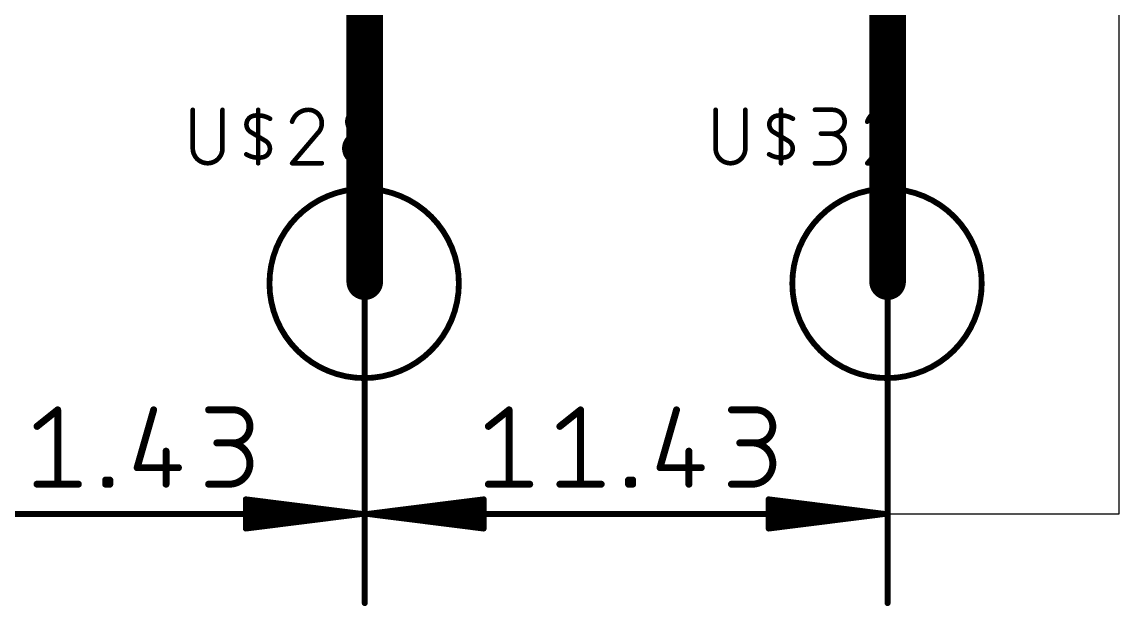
# Model space of a CAD drawing. Extents: x 1 to 105, y 18 to 66.
# Drawn here: x 81.41 to 105.39, y 18.3 to 31.08 of the extents above; entities that cross this region are included whole.
import ezdxf

# ---------------------------------------------------------------- set-up
doc = ezdxf.new("R2010")
doc.units = 0
for name, color, linetype in [('1', 12, 'CONTINUOUS'), ('17', 122, 'CONTINUOUS'), ('20', 31, 'CONTINUOUS'), ('23', 53, 'CONTINUOUS'), ('25', 251, 'CONTINUOUS'), ('29', 251, 'CONTINUOUS'), ('30', 251, 'CONTINUOUS'), ('4', 41, 'CONTINUOUS'), ('44', 251, 'CONTINUOUS')]:
    doc.layers.add(name, color=color, linetype=linetype)

# ---------------------------------------------------------------- blocks, each defined once
blk = doc.blocks.new('ROUNDP')
at = {"const_width": 0.5}
blk.add_lwpolyline([(0, -0.25, 1), (0, 0.25, 1), (0, -0.25)], format="xyb", dxfattribs=at)

msp = doc.modelspace()

# ---------------------------------------------------------------- linework, layer by layer
at = {"layer": '1'}
for points, const_width in [([(88.8746, 27.432, 326.0155), (88.9, 27.432)], 0.127), ([(88.9002, 27.4637, 1), (88.8998, 27.4003)], 0.0635), ([(88.8748, 27.4003, 1), (88.8744, 27.4637)], 0.0635), ([(100.3046, 27.432, 326.0155), (100.33, 27.432)], 0.127), ([(100.3302, 27.4637, 1), (100.3298, 27.4003)], 0.0635), ([(100.3048, 27.4003, 1), (100.3044, 27.4637)], 0.0635), ([(88.9325, 25.4, 1), (88.8675, 25.4)], 0.065), ([(88.9325, 25.4, 1), (88.8675, 25.4)], 0.065), ([(100.3625, 25.4, 1), (100.2975, 25.4)], 0.065), ([(82.2256, 22.5963, 1), (82.1494, 22.5963)], 0.0762), ([(82.2113, 22.5665, 1), (82.1637, 22.6261)], 0.0762), ([(84.3222, 22.5858, 1), (84.249, 22.6068)], 0.0762), ([(85.4875, 22.6344, 1), (85.4875, 22.5582)], 0.0762), ([(86.0293, 21.8738, 1), (86.0293, 22.5963)], 0.1524), ([(86.0293, 22.6344, 1), (86.0293, 22.5582)], 0.0762), ([(86.0293, 22.5582, 1), (86.0293, 22.6344)], 0.0762), ([(92.0925, 22.5963, 1), (92.0163, 22.5963)], 0.0762), ([(92.0782, 22.5665, 1), (92.0306, 22.6261)], 0.0762), ([(93.6556, 22.5963, 1), (93.5794, 22.5963)], 0.0762), ([(93.6413, 22.5665, 1), (93.5937, 22.6261)], 0.0762), ([(95.7522, 22.5858, 1), (95.679, 22.6068)], 0.0762), ([(96.9175, 22.6344, 1), (96.9175, 22.5582)], 0.0762), ([(97.4593, 21.8738, 1), (97.4593, 22.5963)], 0.1524), ([(97.4593, 22.6344, 1), (97.4593, 22.5582)], 0.0762), ([(97.4593, 22.5582, 1), (97.4593, 22.6344)], 0.0762), ([(81.7122, 22.2648, 1), (81.7598, 22.2053)], 0.0762), ([(91.579, 22.2648, 1), (91.6267, 22.2053)], 0.0762), ([(93.1422, 22.2648, 1), (93.1898, 22.2053)], 0.0762), ([(85.6681, 21.9119, 1), (85.6681, 21.8357)], 0.0762), ([(85.939, 20.9707, 1), (85.939, 21.8738)], 0.1524), ([(85.939, 21.9119, 1), (85.939, 21.8357)], 0.0762), ([(86.0293, 21.9119, 1), (86.0293, 21.8357)], 0.0762), ([(86.0293, 21.8357, 1), (86.0293, 21.9119)], 0.0762), ([(97.0981, 21.9119, 1), (97.0981, 21.8357)], 0.0762), ([(97.369, 20.9707, 1), (97.369, 21.8738)], 0.1524), ([(97.369, 21.9119, 1), (97.369, 21.8357)], 0.0762), ([(97.4593, 21.9119, 1), (97.4593, 21.8357)], 0.0762), ([(97.4593, 21.8357, 1), (97.4593, 21.9119)], 0.0762), ([(84.5946, 21.6932, 1), (84.5184, 21.6932)], 0.0762), ([(96.0246, 21.6932, 1), (95.9484, 21.6932)], 0.0762), ([(83.9243, 21.37, 1), (83.9243, 21.2938)], 0.0762), ([(83.8877, 21.3424, 1), (83.961, 21.3215)], 0.0762), ([(84.8274, 21.2938, 1), (84.8274, 21.37)], 0.0762), ([(95.3543, 21.37, 1), (95.3543, 21.2938)], 0.0762), ([(95.3177, 21.3424, 1), (95.391, 21.3215)], 0.0762), ([(96.2575, 21.2938, 1), (96.2575, 21.37)], 0.0762), ([(83.2747, 21.061, 1), (83.1985, 21.061)], 0.0762), ([(83.2366, 21.0991, 1), (83.2366, 21.0229)], 0.0762), ([(83.365, 21.061, 1), (83.2888, 21.061)], 0.0762), ([(83.3269, 21.0229, 1), (83.3269, 21.0991)], 0.0762), ([(94.7047, 21.061, 1), (94.6285, 21.061)], 0.0762), ([(94.6666, 21.0991, 1), (94.6666, 21.0229)], 0.0762), ([(94.795, 21.061, 1), (94.7188, 21.061)], 0.0762), ([(94.7569, 21.0229, 1), (94.7569, 21.0991)], 0.0762), ([(81.736, 21.0088, 1), (81.736, 20.9326)], 0.0762), ([(82.1494, 20.9707, 1), (82.2256, 20.9707)], 0.0762), ([(82.6391, 20.9326, 1), (82.6391, 21.0088)], 0.0762), ([(83.2366, 21.0088, 1), (83.2366, 20.9326)], 0.0762), ([(83.1985, 20.9707, 1), (83.2747, 20.9707)], 0.0762), ([(83.2888, 20.9707, 1), (83.365, 20.9707)], 0.0762), ([(83.3269, 20.9326, 1), (83.3269, 21.0088)], 0.0762), ([(84.5184, 20.9707, 1), (84.5946, 20.9707)], 0.0762), ([(85.4875, 21.0088, 1), (85.4875, 20.9326)], 0.0762), ([(85.939, 21.0088, 1), (85.939, 20.9326)], 0.0762), ([(85.939, 20.9326, 1), (85.939, 21.0088)], 0.0762), ([(91.6029, 21.0088, 1), (91.6029, 20.9326)], 0.0762), ([(92.0163, 20.9707, 1), (92.0925, 20.9707)], 0.0762), ([(92.506, 20.9326, 1), (92.506, 21.0088)], 0.0762), ([(93.166, 21.0088, 1), (93.166, 20.9326)], 0.0762), ([(93.5794, 20.9707, 1), (93.6556, 20.9707)], 0.0762), ([(94.0691, 20.9326, 1), (94.0691, 21.0088)], 0.0762), ([(94.6666, 21.0088, 1), (94.6666, 20.9326)], 0.0762), ([(94.6285, 20.9707, 1), (94.7047, 20.9707)], 0.0762), ([(94.7188, 20.9707, 1), (94.795, 20.9707)], 0.0762), ([(94.7569, 20.9326, 1), (94.7569, 21.0088)], 0.0762), ([(95.9484, 20.9707, 1), (96.0246, 20.9707)], 0.0762), ([(96.9175, 21.0088, 1), (96.9175, 20.9326)], 0.0762), ([(97.369, 21.0088, 1), (97.369, 20.9326)], 0.0762), ([(97.369, 20.9326, 1), (97.369, 21.0088)], 0.0762), ([(86.3041, 20.6715, 1), (86.2959, 20.607)], 0.065), ([(86.3325, 20.6392, 1), (86.2675, 20.6392)], 0.065), ([(86.3033, 20.6123, 1), (86.2967, 20.5477)], 0.065), ([(91.5325, 20.6392, 1), (91.4675, 20.6392)], 0.065), ([(91.5041, 20.607, 1), (91.4959, 20.6715)], 0.065), ([(91.5033, 20.5477, 1), (91.4967, 20.6123)], 0.065), ([(97.7341, 20.6715, 1), (97.7259, 20.607)], 0.065), ([(97.7625, 20.6392, 1), (97.6975, 20.6392)], 0.065), ([(97.7333, 20.6123, 1), (97.7267, 20.5477)], 0.065), ([(86.3017, 20.4825, 1), (86.2983, 20.4175)], 0.065), ([(91.5017, 20.4175, 1), (91.4983, 20.4825)], 0.065), ([(97.7317, 20.4825, 1), (97.7283, 20.4175)], 0.065), ([(86.2983, 20.2225, 1), (86.3017, 20.1575)], 0.065), ([(88.8391, 20.2878, 1), (88.8309, 20.3522)], 0.065), ([(88.8309, 20.2878, 1), (88.8391, 20.3522)], 0.065), ([(88.8383, 20.2877, 1), (88.8317, 20.3523)], 0.065), ([(88.8317, 20.2877, 1), (88.8383, 20.3523)], 0.065), ([(88.8333, 20.2875, 1), (88.8367, 20.3525)], 0.065), ([(88.8367, 20.2875, 1), (88.8333, 20.3525)], 0.065), ([(88.835, 20.2875, 1), (88.835, 20.3525)], 0.065), ([(88.965, 20.3525, 1), (88.965, 20.2875)], 0.065), ([(88.9691, 20.3522, 1), (88.9609, 20.2878)], 0.065), ([(88.9633, 20.3525, 1), (88.9667, 20.2875)], 0.065), ([(88.9667, 20.3525, 1), (88.9633, 20.2875)], 0.065), ([(88.9683, 20.3523, 1), (88.9617, 20.2877)], 0.065), ([(88.9617, 20.3523, 1), (88.9683, 20.2877)], 0.065), ([(88.9609, 20.3522, 1), (88.9691, 20.2878)], 0.065), ([(91.4983, 20.1575, 1), (91.5017, 20.2225)], 0.065), ([(97.7283, 20.2225, 1), (97.7317, 20.1575)], 0.065), ([(100.2691, 20.2878, 1), (100.2609, 20.3522)], 0.065), ([(100.2609, 20.2878, 1), (100.2691, 20.3522)], 0.065), ([(100.2683, 20.2877, 1), (100.2617, 20.3523)], 0.065), ([(100.2617, 20.2877, 1), (100.2683, 20.3523)], 0.065), ([(100.2633, 20.2875, 1), (100.2667, 20.3525)], 0.065), ([(100.2667, 20.2875, 1), (100.2633, 20.3525)], 0.065), ([(100.265, 20.2875, 1), (100.265, 20.3525)], 0.065), ([(86.2967, 20.0923, 1), (86.3033, 20.0277)], 0.065), ([(86.2959, 20.033, 1), (86.3041, 19.9685)], 0.065), ([(86.2675, 20.0008, 1), (86.3325, 20.0008)], 0.065), ([(91.4675, 20.0008, 1), (91.5325, 20.0008)], 0.065), ([(91.4959, 19.9685, 1), (91.5041, 20.033)], 0.065), ([(91.4967, 20.0277, 1), (91.5033, 20.0923)], 0.065), ([(97.7267, 20.0923, 1), (97.7333, 20.0277)], 0.065), ([(97.7259, 20.033, 1), (97.7341, 19.9685)], 0.065), ([(97.6975, 20.0008, 1), (97.7625, 20.0008)], 0.065), ([(88.8675, 18.37, 1), (88.9325, 18.37)], 0.065), ([(88.8675, 18.37, 1), (88.9325, 18.37)], 0.065), ([(100.2975, 18.37, 1), (100.3625, 18.37)], 0.065)]:
    msp.add_lwpolyline(points, format="xyb", dxfattribs=dict(at, const_width=const_width))
for points, const_width in [([(88.9, 25.4), (88.9, 18.37)], 0.13), ([(88.9, 25.4), (88.9, 18.37)], 0.13), ([(100.33, 25.4), (100.33, 18.37)], 0.13), ([(81.736, 22.2351), (82.1875, 22.5963)], 0.1524), ([(82.1875, 22.5963), (82.1875, 20.9707)], 0.1524), ([(84.2856, 22.5963), (83.9243, 21.3319)], 0.1524), ([(85.4875, 22.5963), (86.0293, 22.5963)], 0.1524), ([(91.6029, 22.2351), (92.0544, 22.5963)], 0.1524), ([(92.0544, 22.5963), (92.0544, 20.9707)], 0.1524), ([(93.166, 22.2351), (93.6175, 22.5963)], 0.1524), ([(93.6175, 22.5963), (93.6175, 20.9707)], 0.1524), ([(95.7156, 22.5963), (95.3543, 21.3319)], 0.1524), ([(96.9175, 22.5963), (97.4593, 22.5963)], 0.1524), ([(86.0293, 21.8738), (85.6681, 21.8738)], 0.1524), ([(97.4593, 21.8738), (97.0981, 21.8738)], 0.1524), ([(84.5565, 21.6932), (84.5565, 20.9707)], 0.1524), ([(95.9865, 21.6932), (95.9865, 20.9707)], 0.1524), ([(83.9243, 21.3319), (84.8274, 21.3319)], 0.1524), ([(95.3543, 21.3319), (96.2575, 21.3319)], 0.1524), ([(83.2366, 20.9707), (83.2366, 21.061)], 0.1524), ([(83.2366, 21.061), (83.3269, 21.061)], 0.1524), ([(83.3269, 21.061), (83.3269, 20.9707)], 0.1524), ([(94.6666, 20.9707), (94.6666, 21.061)], 0.1524), ([(94.6666, 21.061), (94.7569, 21.061)], 0.1524), ([(94.7569, 21.061), (94.7569, 20.9707)], 0.1524), ([(81.736, 20.9707), (82.6391, 20.9707)], 0.1524), ([(83.3269, 20.9707), (83.2366, 20.9707)], 0.1524), ([(85.4875, 20.9707), (85.939, 20.9707)], 0.1524), ([(91.6029, 20.9707), (92.506, 20.9707)], 0.1524), ([(93.166, 20.9707), (94.0691, 20.9707)], 0.1524), ([(94.7569, 20.9707), (94.6666, 20.9707)], 0.1524), ([(96.9175, 20.9707), (97.369, 20.9707)], 0.1524), ([(88.835, 20.32), (86.3, 20.6392)], 0.13), ([(86.3, 20.6392), (86.3, 20.0008)], 0.13), ([(88.835, 20.32), (86.3, 20.58)], 0.13), ([(88.965, 20.32), (91.5, 20.6392)], 0.13), ([(88.965, 20.32), (91.5, 20.58)], 0.13), ([(91.5, 20.6392), (91.5, 20.0008)], 0.13), ([(100.265, 20.32), (97.73, 20.6392)], 0.13), ([(97.73, 20.6392), (97.73, 20.0008)], 0.13), ([(100.265, 20.32), (97.73, 20.58)], 0.13), ([(88.835, 20.32), (86.3, 20.45)], 0.13), ([(88.965, 20.32), (91.5, 20.45)], 0.13), ([(100.265, 20.32), (97.73, 20.45)], 0.13), ([(77.535, 20.32), (88.835, 20.32)], 0.13), ([(86.3, 20.0008), (88.835, 20.32)], 0.13), ([(86.3, 20.19), (88.835, 20.32)], 0.13), ([(86.3, 20.06), (88.835, 20.32)], 0.13), ([(88.965, 20.32), (100.265, 20.32)], 0.13), ([(91.5, 20.0008), (88.965, 20.32)], 0.13), ([(91.5, 20.19), (88.965, 20.32)], 0.13), ([(91.5, 20.06), (88.965, 20.32)], 0.13), ([(97.73, 20.0008), (100.265, 20.32)], 0.13), ([(97.73, 20.19), (100.265, 20.32)], 0.13), ([(97.73, 20.06), (100.265, 20.32)], 0.13)]:
    msp.add_lwpolyline(points, dxfattribs=dict(at, const_width=const_width))
at = {"layer": '20'}
for p, q in [((105.39, 20.32), (105.39, 66.04)), ((5.08, 20.32), (105.39, 20.32))]:
    msp.add_line(p, q, dxfattribs=at)
at = {"layer": '23'}
for p in [(88.9, 25.4), (100.33, 25.4)]:
    msp.add_point(p, dxfattribs=at)
at = {"layer": '25', "const_width": 0.1016}
for points in [[(85.1408, 29.1592), (85.1408, 28.3154)], [(85.7899, 28.3154), (85.7899, 29.1592)], [(86.5703, 27.9908), (86.5703, 29.1592)], [(96.5708, 29.1592), (96.5708, 28.3154)], [(97.2199, 28.3154), (97.2199, 29.1592)], [(98.0003, 27.9908), (98.0003, 29.1592)], [(98.7425, 29.1592), (99.132, 29.1592)], [(86.5703, 28.575), (86.408, 28.6724)], [(86.5703, 28.575), (86.7325, 28.4776)], [(87.8642, 28.6399), (87.3125, 27.9908)], [(98.0003, 28.575), (97.838, 28.6724)], [(98.0003, 28.575), (98.1625, 28.4776)], [(99.132, 28.6399), (98.8723, 28.6399)], [(100.4372, 28.6399), (99.8855, 27.9908)], [(87.3125, 27.9908), (87.9616, 27.9908)], [(98.7425, 27.9908), (99.0671, 27.9908)], [(99.8855, 27.9908), (100.5346, 27.9908)]]:
    msp.add_lwpolyline(points, dxfattribs=at)
at = {"layer": '25'}
for points, const_width in [([(85.1662, 29.1592, 1), (85.1154, 29.1592)], 0.0508), ([(85.8153, 29.1592, 1), (85.7645, 29.1592)], 0.0508), ([(86.4729, 29.0294, 0.6917), (86.408, 28.6724)], 0.1016), ([(86.4683, 29.0544, 1), (86.4774, 29.0044)], 0.0508), ([(86.8299, 28.9645, 0.1823), (86.4729, 29.0294)], 0.1016), ([(86.4774, 29.0044, 1), (86.4683, 29.0544)], 0.0508), ([(86.5957, 29.1592, 1), (86.5449, 29.1592)], 0.0508), ([(87.6695, 29.1592, 0.3252), (87.3125, 28.8996)], 0.1016), ([(87.9616, 28.8671, 0.4142), (87.6695, 29.1592)], 0.1016), ([(87.6695, 29.1846, 1), (87.6695, 29.1338)], 0.0508), ([(87.6695, 29.1338, 1), (87.6695, 29.1846)], 0.0508), ([(89.0397, 28.8996, 1), (88.5204, 28.8996)], 0.1016), ([(96.5962, 29.1592, 1), (96.5454, 29.1592)], 0.0508), ([(97.2453, 29.1592, 1), (97.1945, 29.1592)], 0.0508), ([(97.9029, 29.0294, 0.6917), (97.838, 28.6724)], 0.1016), ([(97.8983, 29.0544, 1), (97.9074, 29.0044)], 0.0508), ([(98.2599, 28.9645, 0.1823), (97.9029, 29.0294)], 0.1016), ([(97.9074, 29.0044, 1), (97.8983, 29.0544)], 0.0508), ([(98.0257, 29.1592, 1), (97.9749, 29.1592)], 0.0508), ([(98.7425, 29.1846, 1), (98.7425, 29.1338)], 0.0508), ([(99.132, 28.6399, 1), (99.132, 29.1592)], 0.1016), ([(99.132, 29.1846, 1), (99.132, 29.1338)], 0.0508), ([(99.132, 29.1338, 1), (99.132, 29.1846)], 0.0508), ([(100.2425, 29.1592, 0.3252), (99.8855, 28.8996)], 0.1016), ([(100.5346, 28.8671, 0.4142), (100.2425, 29.1592)], 0.1016), ([(100.2425, 29.1846, 1), (100.2425, 29.1338)], 0.0508), ([(100.2425, 29.1338, 1), (100.2425, 29.1846)], 0.0508), ([(86.8168, 28.9427, 1), (86.843, 28.9862)], 0.0508), ([(87.2883, 28.9074, 1), (87.3367, 28.8917)], 0.0508), ([(87.8642, 28.6399, 0.2053), (87.9616, 28.8671)], 0.1016), ([(87.987, 28.8671, 1), (87.9362, 28.8671)], 0.0508), ([(87.9362, 28.8671, 1), (87.987, 28.8671)], 0.0508), ([(88.5204, 28.8996, 1), (89.0397, 28.8996)], 0.1016), ([(88.5458, 28.8996, 1), (88.495, 28.8996)], 0.0508), ([(88.495, 28.8996, 1), (88.5458, 28.8996)], 0.0508), ([(89.0651, 28.8996, 1), (89.0143, 28.8996)], 0.0508), ([(89.0143, 28.8996, 1), (89.0651, 28.8996)], 0.0508), ([(98.2468, 28.9427, 1), (98.273, 28.9862)], 0.0508), ([(99.8613, 28.9074, 1), (99.9097, 28.8917)], 0.0508), ([(100.4372, 28.6399, 0.2053), (100.5346, 28.8671)], 0.1016), ([(100.56, 28.8671, 1), (100.5092, 28.8671)], 0.0508), ([(100.5092, 28.8671, 1), (100.56, 28.8671)], 0.0508), ([(86.421, 28.6941, 1), (86.3949, 28.6506)], 0.0508), ([(86.3949, 28.6506, 1), (86.421, 28.6941)], 0.0508), ([(86.5833, 28.5968, 1), (86.5572, 28.5532)], 0.0508), ([(86.5572, 28.5532, 1), (86.5833, 28.5968)], 0.0508), ([(87.8467, 28.6583, 1), (87.8818, 28.6215)], 0.0508), ([(87.8836, 28.6235, 1), (87.8449, 28.6564)], 0.0508), ([(89.1046, 28.3154, 1), (88.4555, 28.3154)], 0.1016), ([(97.851, 28.6941, 1), (97.8249, 28.6506)], 0.0508), ([(97.8249, 28.6506, 1), (97.851, 28.6941)], 0.0508), ([(98.0133, 28.5968, 1), (97.9872, 28.5532)], 0.0508), ([(97.9872, 28.5532, 1), (98.0133, 28.5968)], 0.0508), ([(98.8723, 28.6653, 1), (98.8723, 28.6145)], 0.0508), ([(99.0671, 27.9908, 1), (99.0671, 28.6399)], 0.1016), ([(99.0671, 28.6653, 1), (99.0671, 28.6145)], 0.0508), ([(99.132, 28.6653, 1), (99.132, 28.6145)], 0.0508), ([(99.132, 28.6145, 1), (99.132, 28.6653)], 0.0508), ([(100.4197, 28.6583, 1), (100.4548, 28.6215)], 0.0508), ([(100.4566, 28.6235, 1), (100.4179, 28.6564)], 0.0508), ([(85.1408, 28.3154, 1), (85.7899, 28.3154)], 0.1016), ([(85.1662, 28.3154, 1), (85.1154, 28.3154)], 0.0508), ([(85.1154, 28.3154, 1), (85.1662, 28.3154)], 0.0508), ([(85.8153, 28.3154, 1), (85.7645, 28.3154)], 0.0508), ([(85.7645, 28.3154, 1), (85.8153, 28.3154)], 0.0508), ([(86.6676, 28.1206, 0.6917), (86.7325, 28.4776)], 0.1016), ([(86.7456, 28.4994, 1), (86.7195, 28.4559)], 0.0508), ([(86.7195, 28.4559, 1), (86.7456, 28.4994)], 0.0508), ([(88.4555, 28.3154, 1), (89.1046, 28.3154)], 0.1016), ([(88.4809, 28.3154, 1), (88.4301, 28.3154)], 0.0508), ([(88.4301, 28.3154, 1), (88.4809, 28.3154)], 0.0508), ([(89.13, 28.3154, 1), (89.0792, 28.3154)], 0.0508), ([(89.0792, 28.3154, 1), (89.13, 28.3154)], 0.0508), ([(96.5708, 28.3154, 1), (97.2199, 28.3154)], 0.1016), ([(96.5962, 28.3154, 1), (96.5454, 28.3154)], 0.0508), ([(96.5454, 28.3154, 1), (96.5962, 28.3154)], 0.0508), ([(97.2453, 28.3154, 1), (97.1945, 28.3154)], 0.0508), ([(97.1945, 28.3154, 1), (97.2453, 28.3154)], 0.0508), ([(98.0976, 28.1206, 0.6917), (98.1625, 28.4776)], 0.1016), ([(98.1756, 28.4994, 1), (98.1495, 28.4559)], 0.0508), ([(98.1495, 28.4559, 1), (98.1756, 28.4994)], 0.0508), ([(86.3106, 28.1855, 0.1823), (86.6676, 28.1206)], 0.1016), ([(86.3237, 28.2073, 1), (86.2975, 28.1638)], 0.0508), ([(86.6631, 28.1456, 1), (86.6722, 28.0956)], 0.0508), ([(86.6722, 28.0956, 1), (86.6631, 28.1456)], 0.0508), ([(97.7406, 28.1855, 0.1823), (98.0976, 28.1206)], 0.1016), ([(97.7537, 28.2073, 1), (97.7275, 28.1638)], 0.0508), ([(98.0931, 28.1456, 1), (98.1022, 28.0956)], 0.0508), ([(98.1022, 28.0956, 1), (98.0931, 28.1456)], 0.0508), ([(86.5449, 27.9908, 1), (86.5957, 27.9908)], 0.0508), ([(87.2931, 28.0073, 1), (87.3319, 27.9743)], 0.0508), ([(87.3125, 28.0162, 1), (87.3125, 27.9654)], 0.0508), ([(87.9616, 27.9654, 1), (87.9616, 28.0162)], 0.0508), ([(97.9749, 27.9908, 1), (98.0257, 27.9908)], 0.0508), ([(98.7425, 28.0162, 1), (98.7425, 27.9654)], 0.0508), ([(99.0671, 28.0162, 1), (99.0671, 27.9654)], 0.0508), ([(99.0671, 27.9654, 1), (99.0671, 28.0162)], 0.0508), ([(99.8661, 28.0073, 1), (99.9048, 27.9743)], 0.0508), ([(99.8855, 28.0162, 1), (99.8855, 27.9654)], 0.0508), ([(100.5346, 27.9654, 1), (100.5346, 28.0162)], 0.0508)]:
    msp.add_lwpolyline(points, format="xyb", dxfattribs=dict(at, const_width=const_width))
at = {"layer": '4', "const_width": 0.8}
for points in [[(88.9, 31.54), (88.9, 25.4)], [(100.33, 31.54), (100.33, 25.4)]]:
    msp.add_lwpolyline(points, dxfattribs=at)
at = {"layer": '4', "const_width": 0.4}
for points in [[(88.7, 25.4, 1), (89.1, 25.4)], [(100.13, 25.4, 1), (100.53, 25.4)]]:
    msp.add_lwpolyline(points, format="xyb", dxfattribs=at)
at = {"layer": '44'}
for centre in [(88.9, 25.4), (100.33, 25.4)]:
    msp.add_circle(centre, 0, dxfattribs=at)

# ---------------------------------------------------------------- block references
at = {"layer": '17', "xscale": 0.0002, "yscale": 0.0002}
for p in [(88.9, 25.4), (88.9, 25.4), (88.9, 25.4), (88.9, 25.4), (88.9, 25.4), (88.9, 25.4), (88.9, 25.4), (88.9, 25.4), (88.9, 25.4), (88.9, 25.4), (88.9, 25.4), (88.9, 25.4), (88.9, 25.4), (88.9, 25.4), (88.9, 25.4), (88.9, 25.4), (100.33, 25.4), (100.33, 25.4), (100.33, 25.4), (100.33, 25.4), (100.33, 25.4), (100.33, 25.4), (100.33, 25.4), (100.33, 25.4), (100.33, 25.4), (100.33, 25.4), (100.33, 25.4), (100.33, 25.4), (100.33, 25.4), (100.33, 25.4), (100.33, 25.4), (100.33, 25.4)]:
    msp.add_blockref('ROUNDP', p, dxfattribs=at)
at = {"layer": '29', "xscale": 0.2034, "yscale": 0.2034}
for p in [(88.9, 25.4), (100.33, 25.4)]:
    msp.add_blockref('ROUNDP', p, dxfattribs=at)
at = {"layer": '30', "xscale": 0.2034, "yscale": 0.2034}
for p in [(88.9, 25.4), (100.33, 25.4)]:
    msp.add_blockref('ROUNDP', p, dxfattribs=at)

doc.saveas('drawing.dxf')
